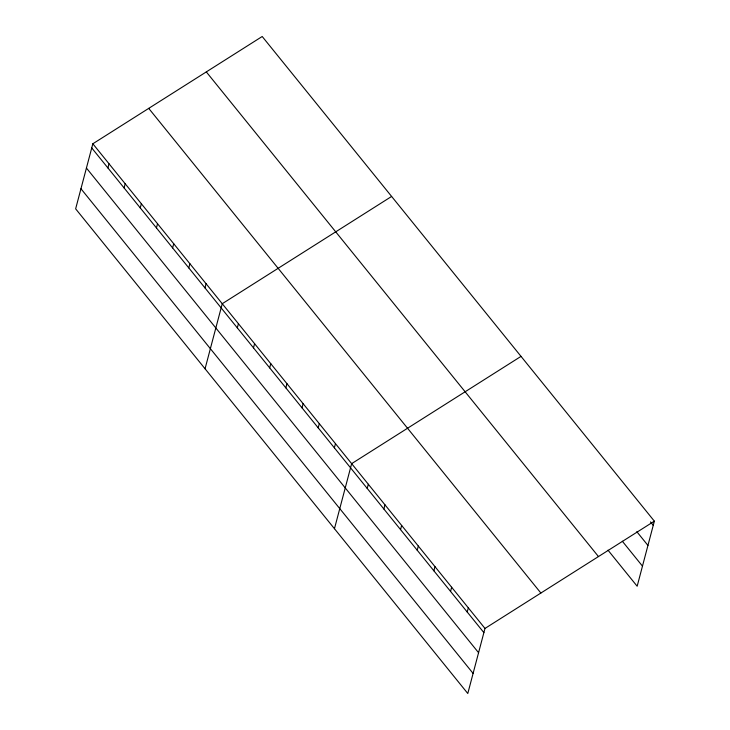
<?xml version="1.0" encoding="UTF-8"?>
<svg xmlns="http://www.w3.org/2000/svg" width="730" height="730" viewBox="0 0 730 730"><rect width="100%" height="100%" fill="white"/><g stroke="black" fill="none" stroke-linecap="round" stroke-linejoin="round"><path stroke-width="1.09" d="M92.838 143.774L75.646 208.835L467.793 693.5L484.985 628.439L654.354 521.165L262.207 36.5L92.838 143.774L484.985 628.439M107.912 167.936L109.016 163.766M124.091 187.929L125.186 183.759M140.26 207.922L141.364 203.752M156.439 227.915L157.543 223.745M172.618 247.908L173.713 243.738M188.787 267.901L189.891 263.731M204.966 287.894L206.07 283.724M205.057 368.778L222.249 303.716L391.618 196.443M237.323 327.88L238.418 323.709M253.493 347.872L254.597 343.702M269.671 367.865L270.775 363.695M285.85 387.858L286.945 383.688M302.019 407.851L303.123 403.672M318.198 427.835L319.302 423.665M334.376 447.828L335.481 443.657M334.459 528.712L351.65 463.65L521.019 356.377M367.217 488.425L368.321 484.255M383.88 509.02L384.984 504.85M400.551 529.615L401.646 525.445M417.213 550.219L418.317 546.049M433.885 570.814L434.98 566.644M450.547 591.409L451.651 587.239M467.209 612.014L468.313 607.844M654.354 521.165L637.162 586.226L607.999 550.174M650.476 521.904L653.25 525.335M636.834 531.695L647.939 545.429M622.334 541.24L642.473 566.133M206.316 71.905L598.463 556.561M148.728 108.378L540.875 593.034M91.734 147.944L483.88 632.609M86.423 168.037L478.57 652.702M80.957 188.742L473.104 673.407"/></g></svg>
